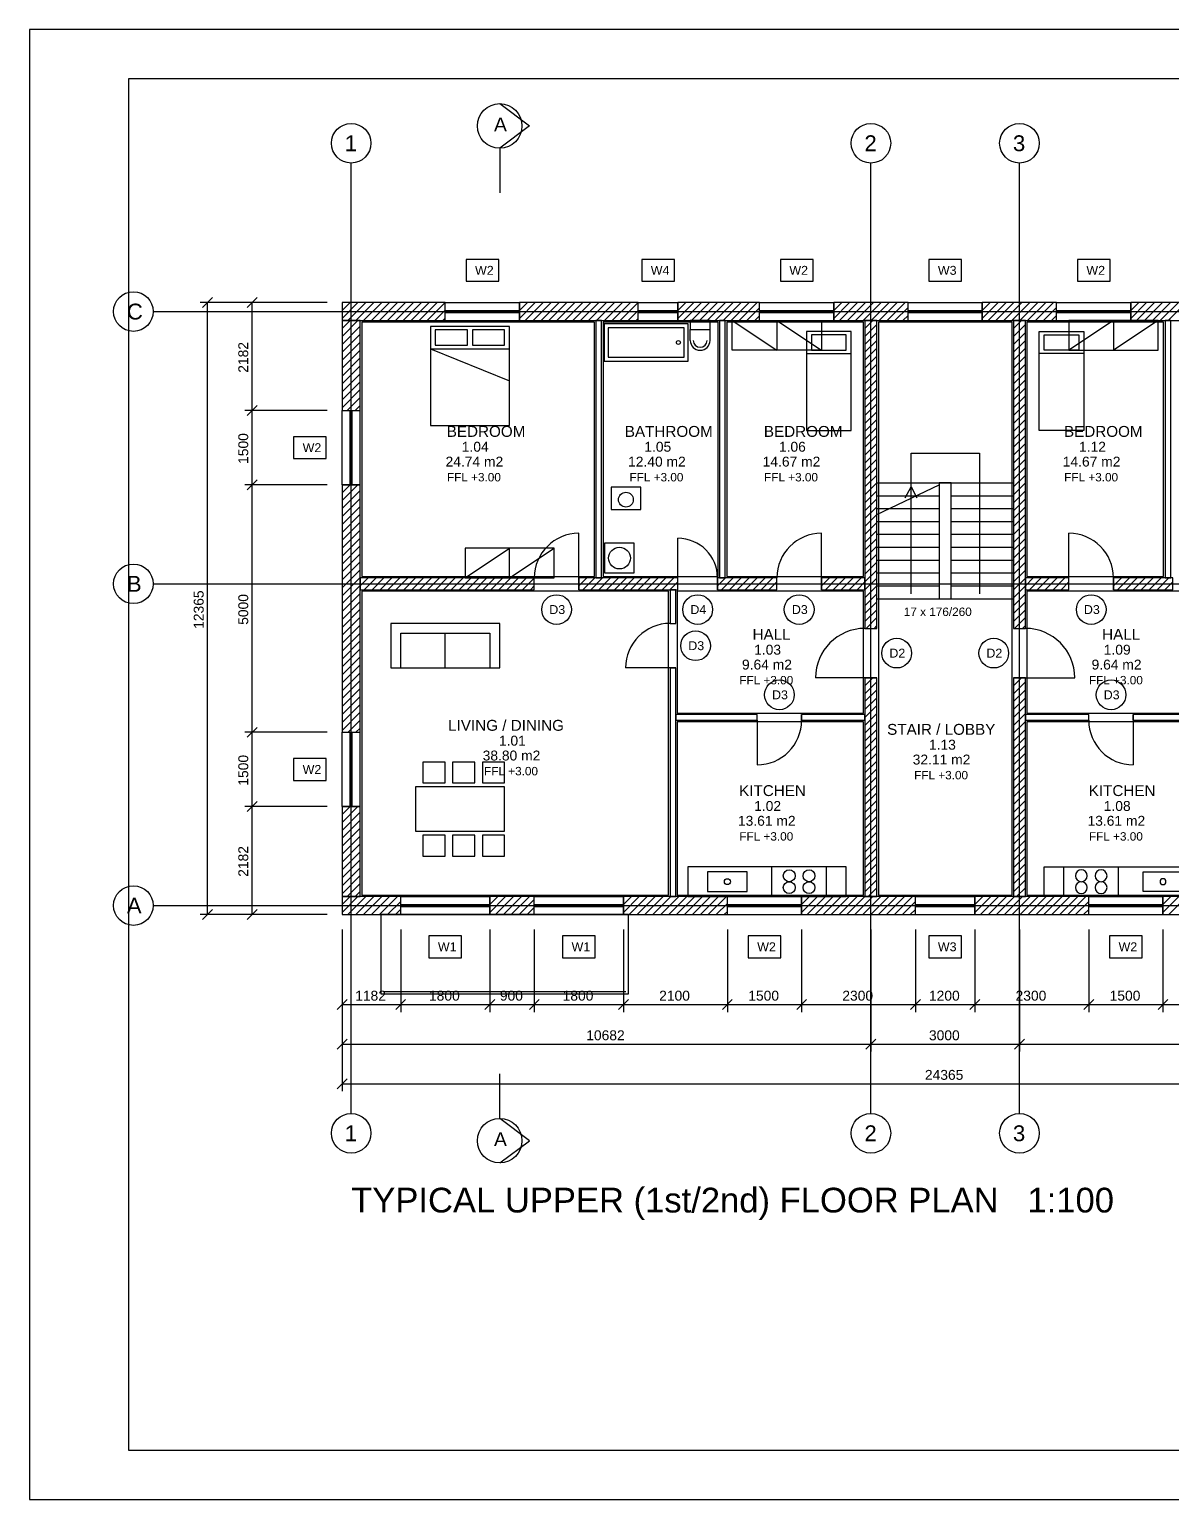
# Model space of a CAD drawing. Header units: millimetres. Extents: x -90000 to 186000, y 0 to 65400.
# Drawn here: x 96000 to 119074, y 35700 to 65400 of the extents above; entities that cross this region are included whole.
import ezdxf

# ---------------------------------------------------------------- set-up
doc = ezdxf.new("R2010")
doc.units = ezdxf.units.MM
for name, color, linetype in [('A-ANNO-SYMB', 1, 'Continuous'), ('A-ANNO-TEXT', 7, 'Continuous'), ('A-ANNO-TTLB', 7, 'Continuous'), ('A-AREA', 9, 'Continuous'), ('A-BALC', 7, 'Continuous'), ('A-DIMS', 2, 'Continuous'), ('A-DOOR', 3, 'Continuous'), ('A-FURN', 8, 'Continuous'), ('A-GLAZ', 4, 'Continuous'), ('A-GRID', 1, 'Continuous'), ('A-STRS', 2, 'Continuous'), ('A-WALL', 7, 'Continuous'), ('A-WALL-PART', 7, 'Continuous'), ('A-WALL-PATT', 8, 'Continuous')]:
    doc.layers.add(name, color=color, linetype=linetype)
doc.styles.add('OE_ARCH', font='arial.ttf')

msp = doc.modelspace()

# ---------------------------------------------------------------- linework, layer by layer
at = {"layer": 'A-ANNO-SYMB'}
for p, q in [((105500, 63000), (105500, 62100)), ((105500, 43400), (105500, 44300))]:
    msp.add_line(p, q, dxfattribs=at)
for points in [[(105500, 63900), (106100, 63450), (105500, 63000)], [(105500, 42500), (106100, 42950), (105500, 43400)]]:
    msp.add_lwpolyline(points, dxfattribs=at)
for points in [[(104820, 60312.5), (105480, 60312.5), (105480, 60752.5), (104820, 60752.5)], [(108370, 60312.5), (109030, 60312.5), (109030, 60752.5), (108370, 60752.5)], [(111170, 60312.5), (111830, 60312.5), (111830, 60752.5), (111170, 60752.5)], [(114170, 60312.5), (114830, 60312.5), (114830, 60752.5), (114170, 60752.5)], [(117170, 60312.5), (117830, 60312.5), (117830, 60752.5), (117170, 60752.5)], [(101337.5, 56730), (101997.5, 56730), (101997.5, 57170), (101337.5, 57170)], [(101337.5, 50230), (101997.5, 50230), (101997.5, 50670), (101337.5, 50670)], [(104070, 46647.5), (104730, 46647.5), (104730, 47087.5), (104070, 47087.5)], [(106770, 46647.5), (107430, 46647.5), (107430, 47087.5), (106770, 47087.5)], [(110520, 46647.5), (111180, 46647.5), (111180, 47087.5), (110520, 47087.5)], [(114170, 46647.5), (114830, 46647.5), (114830, 47087.5), (114170, 47087.5)], [(117820, 46647.5), (118480, 46647.5), (118480, 47087.5), (117820, 47087.5)]]:
    msp.add_lwpolyline(points, close=True, dxfattribs=at)
for centre, radius in [((105500, 63450), 450), ((106650, 53680), 300), ((109500, 53680), 300), ((111550, 53680), 300), ((117450, 53680), 300), ((109457.5, 52950), 300), ((113520, 52800), 300), ((115480, 52800), 300), ((111150, 51957.5), 300), ((117850, 51957.5), 300), ((105500, 42950), 450)]:
    msp.add_circle(centre, radius, dxfattribs=at)
at = {"layer": 'A-ANNO-TTLB'}
for points in [[(96000, 35700), (138000, 35700), (138000, 65400), (96000, 65400), (96000, 35700)], [(98000, 36700), (137000, 36700), (137000, 64400), (98000, 64400), (98000, 36700)]]:
    msp.add_lwpolyline(points, dxfattribs=at)
at = {"layer": 'A-AREA'}
for points in [[(102712.5, 54350), (107412.5, 54350), (107412.5, 59487.5), (102712.5, 59487.5)], [(107587.5, 54350), (109912.5, 54350), (109912.5, 59487.5), (107587.5, 59487.5)], [(110087.5, 54350), (112850, 54350), (112850, 59487.5), (110087.5, 59487.5)], [(113150, 47912.5), (115850, 47912.5), (115850, 59487.5), (113150, 59487.5)], [(116150, 54350), (118912.5, 54350), (118912.5, 59487.5), (116150, 59487.5)], [(102712.5, 47912.5), (108912.5, 47912.5), (108912.5, 54050), (102712.5, 54050)], [(109087.5, 51587.5), (112850, 51587.5), (112850, 54050), (109087.5, 54050)], [(116150, 51587.5), (119912.5, 51587.5), (119912.5, 54050), (116150, 54050)], [(109087.5, 47912.5), (112850, 47912.5), (112850, 51412.5), (109087.5, 51412.5)], [(116150, 47912.5), (119912.5, 47912.5), (119912.5, 51412.5), (116150, 51412.5)]]:
    msp.add_lwpolyline(points, close=True, dxfattribs=at)
at = {"layer": 'A-BALC'}
msp.add_line((103150, 45967.5), (108050, 45967.5), dxfattribs=at)
msp.add_lwpolyline([(103100, 45917.5), (108100, 45917.5), (108100, 47517.5), (103100, 47517.5), (103100, 45917.5)], dxfattribs=at)
at = {"layer": 'A-DIMS'}
for p, q in [((102017.5, 59882.5), (99450, 59882.5)), ((99500, 59782.5), (99700, 59982.5)), ((99600, 47517.5), (99600, 59882.5)), ((102017.5, 59882.5), (100350, 59882.5)), ((100400, 59782.5), (100600, 59982.5)), ((100500, 57700), (100500, 59882.5)), ((102017.5, 57700), (100350, 57700)), ((102017.5, 57700), (100350, 57700)), ((100400, 57600), (100600, 57800)), ((100400, 57600), (100600, 57800)), ((100500, 56200), (100500, 57700)), ((102017.5, 56200), (100350, 56200)), ((102017.5, 56200), (100350, 56200)), ((100400, 56100), (100600, 56300)), ((100400, 56100), (100600, 56300)), ((100500, 51200), (100500, 56200)), ((102017.5, 51200), (100350, 51200)), ((102017.5, 51200), (100350, 51200)), ((100400, 51100), (100600, 51300)), ((100400, 51100), (100600, 51300)), ((100500, 49700), (100500, 51200)), ((102017.5, 49700), (100350, 49700)), ((102017.5, 49700), (100350, 49700)), ((100400, 49600), (100600, 49800)), ((100400, 49600), (100600, 49800)), ((100500, 47517.5), (100500, 49700)), ((99500, 47417.5), (99700, 47617.5)), ((100400, 47417.5), (100600, 47617.5)), ((102017.5, 47517.5), (99450, 47517.5)), ((102017.5, 47517.5), (100350, 47517.5)), ((102317.5, 47217.5), (102317.5, 45550)), ((102317.5, 47217.5), (102317.5, 44750)), ((102317.5, 47217.5), (102317.5, 43950)), ((103500, 47217.5), (103500, 45550)), ((103500, 47217.5), (103500, 45550)), ((105300, 47217.5), (105300, 45550)), ((105300, 47217.5), (105300, 45550)), ((106200, 47217.5), (106200, 45550)), ((106200, 47217.5), (106200, 45550)), ((108000, 47217.5), (108000, 45550)), ((108000, 47217.5), (108000, 45550)), ((110100, 47217.5), (110100, 45550)), ((110100, 47217.5), (110100, 45550)), ((111600, 47217.5), (111600, 45550)), ((111600, 47217.5), (111600, 45550)), ((113000, 47217.5), (113000, 44750)), ((113000, 47217.5), (113000, 44750)), ((113900, 47217.5), (113900, 45550)), ((113900, 47217.5), (113900, 45550)), ((115100, 47217.5), (115100, 45550)), ((115100, 47217.5), (115100, 45550)), ((116000, 47217.5), (116000, 44750)), ((116000, 47217.5), (116000, 44750)), ((117400, 47217.5), (117400, 45550)), ((117400, 47217.5), (117400, 45550)), ((118900, 47217.5), (118900, 45550)), ((118900, 47217.5), (118900, 45550)), ((102217.5, 45600), (102417.5, 45800)), ((103400, 45600), (103600, 45800)), ((103400, 45600), (103600, 45800)), ((105200, 45600), (105400, 45800)), ((105200, 45600), (105400, 45800)), ((106100, 45600), (106300, 45800)), ((106100, 45600), (106300, 45800)), ((107900, 45600), (108100, 45800)), ((107900, 45600), (108100, 45800)), ((110000, 45600), (110200, 45800)), ((110000, 45600), (110200, 45800)), ((111500, 45600), (111700, 45800)), ((111500, 45600), (111700, 45800)), ((113800, 45600), (114000, 45800)), ((113800, 45600), (114000, 45800)), ((115000, 45600), (115200, 45800)), ((115000, 45600), (115200, 45800)), ((117300, 45600), (117500, 45800)), ((117300, 45600), (117500, 45800)), ((118800, 45600), (119000, 45800)), ((118800, 45600), (119000, 45800)), ((102317.5, 45700), (103500, 45700)), ((103500, 45700), (105300, 45700)), ((105300, 45700), (106200, 45700)), ((106200, 45700), (108000, 45700)), ((108000, 45700), (110100, 45700)), ((110100, 45700), (111600, 45700)), ((111600, 45700), (113900, 45700)), ((113900, 45700), (115100, 45700)), ((115100, 45700), (117400, 45700)), ((117400, 45700), (118900, 45700)), ((118900, 45700), (121000, 45700)), ((102217.5, 44800), (102417.5, 45000)), ((102317.5, 44900), (113000, 44900)), ((112900, 44800), (113100, 45000)), ((112900, 44800), (113100, 45000)), ((113000, 44900), (116000, 44900)), ((115900, 44800), (116100, 45000)), ((115900, 44800), (116100, 45000)), ((116000, 44900), (126682.5, 44900)), ((102217.5, 44000), (102417.5, 44200)), ((102317.5, 44100), (126682.5, 44100))]:
    msp.add_line(p, q, dxfattribs=at)
at = {"layer": 'A-DOOR'}
for p, q in [((107100, 54320), (107100, 55220)), ((109100, 54320), (109100, 55120)), ((112000, 54320), (112000, 55220)), ((117000, 54320), (117000, 55220)), ((106200, 54080), (106200, 54320)), ((107100, 54080), (107100, 54320)), ((109100, 54080), (109100, 54320)), ((109900, 54080), (109900, 54320)), ((111100, 54080), (111100, 54320)), ((112000, 54080), (112000, 54320)), ((117000, 54080), (117000, 54320)), ((117900, 54080), (117900, 54320)), ((108942.5, 53400), (109057.5, 53400)), ((112880, 53300), (113120, 53300)), ((115880, 53300), (116120, 53300)), ((108942.5, 52500), (108042.5, 52500)), ((108942.5, 52500), (109057.5, 52500)), ((112880, 52300), (111880, 52300)), ((112880, 52300), (113120, 52300)), ((115880, 52300), (116120, 52300)), ((116120, 52300), (117120, 52300)), ((110700, 51442.5), (110700, 51557.5)), ((110700, 51442.5), (110700, 50542.5)), ((111600, 51442.5), (111600, 51557.5)), ((117400, 51442.5), (117400, 51557.5)), ((118300, 51442.5), (118300, 51557.5)), ((118300, 51442.5), (118300, 50542.5))]:
    msp.add_line(p, q, dxfattribs=at)
for centre, radius, start, end in [((107100, 54320), 900, 90, 180), ((109100, 54320), 800, 0, 90), ((112000, 54320), 900, 90, 180), ((117000, 54320), 900, 0, 90), ((108942.5, 52500), 900, 90, 180), ((112880, 52300), 1000, 90, 180), ((116120, 52300), 1000, 0, 90), ((110700, 51442.5), 900, 270, 0), ((118300, 51442.5), 900, 180, 270)]:
    msp.add_arc(centre, radius, start, end, dxfattribs=at)
at = {"layer": 'A-FURN'}
for p, q in [((110200, 59517.5), (111100, 58917.5)), ((111100, 59517.5), (111100, 58917.5)), ((111100, 59517.5), (112000, 58917.5)), ((117900, 59517.5), (117000, 58917.5)), ((117900, 59517.5), (117900, 58917.5)), ((118800, 59517.5), (117900, 58917.5)), ((109350, 59117.5), (109350, 59337.5)), ((109750, 59117.5), (109750, 59337.5)), ((104100, 58950), (105700, 58300)), ((111700, 58850), (112600, 58850)), ((117300, 58850), (116400, 58850)), ((104800, 54320), (105700, 54920)), ((105700, 54320), (105700, 54920)), ((105700, 54320), (106600, 54920)), ((104400, 52500), (104400, 53200))]:
    msp.add_line(p, q, dxfattribs=at)
for points in [[(104100, 57400), (105700, 57400), (105700, 59400), (104100, 59400)], [(107610, 58700), (109310, 58700), (109310, 59450), (107610, 59450)], [(109350, 59337.5), (109750, 59337.5), (109750, 59517.5), (109350, 59517.5)], [(118800, 59517.5), (117000, 59517.5), (117000, 58917.5), (118800, 58917.5)], [(104200, 59020), (104850, 59020), (104850, 59330), (104200, 59330)], [(104950, 59020), (105600, 59020), (105600, 59330), (104950, 59330)], [(107690, 58780), (109230, 58780), (109230, 59370), (107690, 59370)], [(111700, 57300), (112600, 57300), (112600, 59300), (111700, 59300)], [(111800, 58920), (112500, 58920), (112500, 59230), (111800, 59230)], [(107750, 55700), (108350, 55700), (108350, 56150), (107750, 56150)], [(107620, 54420), (108220, 54420), (108220, 55020), (107620, 55020)], [(104800, 54320), (106600, 54320), (106600, 54920), (104800, 54920)], [(103300, 52500), (105500, 52500), (105500, 53400), (103300, 53400)], [(103950, 50180), (104400, 50180), (104400, 50600), (103950, 50600)], [(104550, 50180), (105000, 50180), (105000, 50600), (104550, 50600)], [(105150, 50180), (105600, 50180), (105600, 50600), (105150, 50600)], [(103800, 49200), (105600, 49200), (105600, 50100), (103800, 50100)], [(103950, 48700), (104400, 48700), (104400, 49120), (103950, 49120)], [(104550, 48700), (105000, 48700), (105000, 49120), (104550, 49120)], [(105150, 48700), (105600, 48700), (105600, 49120), (105150, 49120)], [(109300, 47882.5), (112500, 47882.5), (112500, 48482.5), (109300, 48482.5)], [(109700, 47982.5), (110500, 47982.5), (110500, 48382.5), (109700, 48382.5)]]:
    msp.add_lwpolyline(points, close=True, dxfattribs=at)
at = {"layer": 'A-FURN', "extrusion": (0, 0, -1)}
for points in [[(-110200, 59517.5), (-112000, 59517.5), (-112000, 58917.5), (-110200, 58917.5)], [(-117300, 57300), (-116400, 57300), (-116400, 59300), (-117300, 59300)], [(-117200, 58920), (-116500, 58920), (-116500, 59230), (-117200, 59230)], [(-119700, 47882.5), (-116500, 47882.5), (-116500, 48482.5), (-119700, 48482.5)], [(-119300, 47982.5), (-118500, 47982.5), (-118500, 48382.5), (-119300, 48382.5)]]:
    msp.add_lwpolyline(points, close=True, dxfattribs=at)
at = {"layer": 'A-FURN'}
for points in [[(104100, 58950), (105700, 58950)], [(103500, 52500), (103500, 53200), (105300, 53200), (105300, 52500)], [(111000, 47882.5), (111000, 48482.5)], [(112100, 47882.5), (112100, 48482.5)]]:
    msp.add_lwpolyline(points, dxfattribs=at)
at = {"layer": 'A-FURN', "extrusion": (0, 0, -1)}
for points in [[(-116900, 47882.5), (-116900, 48482.5)], [(-118000, 47882.5), (-118000, 48482.5)]]:
    msp.add_lwpolyline(points, dxfattribs=at)
at = {"layer": 'A-FURN'}
for centre, radius in [((109110, 59075), 40), ((108050, 55900), 150), ((107920, 54720), 220), ((111350, 48302.5), 120), ((111750, 48302.5), 120), ((110100, 48182.5), 60), ((111350, 48062.5), 120), ((111750, 48062.5), 120)]:
    msp.add_circle(centre, radius, dxfattribs=at)
at = {"layer": 'A-FURN', "extrusion": (0, 0, -1)}
for centre, radius in [((-117250, 48302.5), 120), ((-117650, 48302.5), 120), ((-117250, 48062.5), 120), ((-117650, 48062.5), 120), ((-118900, 48182.5), 60)]:
    msp.add_circle(centre, radius, dxfattribs=at)
at = {"layer": 'A-FURN'}
for radius in [200, 140]:
    msp.add_arc((109550, 59117.5), radius, 180, 0, dxfattribs=at)
at = {"layer": 'A-GLAZ'}
for p, q in [((104400, 59882.5), (105900, 59882.5)), ((104400, 59517.5), (104400, 59882.5)), ((104400, 59720), (105900, 59720)), ((105900, 59517.5), (105900, 59882.5)), ((108300, 59882.5), (109100, 59882.5)), ((108300, 59517.5), (108300, 59882.5)), ((108300, 59720), (109100, 59720)), ((109100, 59517.5), (109100, 59882.5)), ((110750, 59882.5), (112250, 59882.5)), ((110750, 59517.5), (110750, 59882.5)), ((110750, 59720), (112250, 59720)), ((112250, 59517.5), (112250, 59882.5)), ((113750, 59882.5), (115250, 59882.5)), ((113750, 59517.5), (113750, 59882.5)), ((113750, 59720), (115250, 59720)), ((115250, 59517.5), (115250, 59882.5)), ((116750, 59882.5), (118250, 59882.5)), ((116750, 59517.5), (116750, 59882.5)), ((116750, 59720), (118250, 59720)), ((118250, 59517.5), (118250, 59882.5)), ((104400, 59680), (105900, 59680)), ((104400, 59517.5), (105900, 59517.5)), ((108300, 59680), (109100, 59680)), ((108300, 59517.5), (109100, 59517.5)), ((110750, 59680), (112250, 59680)), ((110750, 59517.5), (112250, 59517.5)), ((113750, 59680), (115250, 59680)), ((113750, 59517.5), (115250, 59517.5)), ((116750, 59680), (118250, 59680)), ((116750, 59517.5), (118250, 59517.5)), ((102317.5, 56200), (102317.5, 57700)), ((102317.5, 57700), (102682.5, 57700)), ((102480, 56200), (102480, 57700)), ((102520, 56200), (102520, 57700)), ((102682.5, 56200), (102682.5, 57700)), ((102317.5, 56200), (102682.5, 56200)), ((102317.5, 49700), (102317.5, 51200)), ((102317.5, 51200), (102682.5, 51200)), ((102480, 49700), (102480, 51200)), ((102520, 49700), (102520, 51200)), ((102682.5, 49700), (102682.5, 51200)), ((102317.5, 49700), (102682.5, 49700)), ((103500, 47882.5), (105300, 47882.5)), ((103500, 47517.5), (103500, 47882.5)), ((105300, 47517.5), (105300, 47882.5)), ((106200, 47882.5), (108000, 47882.5)), ((106200, 47517.5), (106200, 47882.5)), ((108000, 47517.5), (108000, 47882.5)), ((110100, 47882.5), (111600, 47882.5)), ((110100, 47517.5), (110100, 47882.5)), ((111600, 47517.5), (111600, 47882.5)), ((113900, 47882.5), (115100, 47882.5)), ((113900, 47517.5), (113900, 47882.5)), ((115100, 47517.5), (115100, 47882.5)), ((117400, 47882.5), (118900, 47882.5)), ((117400, 47517.5), (117400, 47882.5)), ((118900, 47517.5), (118900, 47882.5)), ((103500, 47720), (105300, 47720)), ((103500, 47680), (105300, 47680)), ((106200, 47720), (108000, 47720)), ((106200, 47680), (108000, 47680)), ((110100, 47720), (111600, 47720)), ((110100, 47680), (111600, 47680)), ((113900, 47720), (115100, 47720)), ((113900, 47680), (115100, 47680)), ((117400, 47720), (118900, 47720)), ((117400, 47680), (118900, 47680)), ((103500, 47517.5), (105300, 47517.5)), ((106200, 47517.5), (108000, 47517.5)), ((110100, 47517.5), (111600, 47517.5)), ((113900, 47517.5), (115100, 47517.5)), ((117400, 47517.5), (118900, 47517.5))]:
    msp.add_line(p, q, dxfattribs=at)
at = {"layer": 'A-GRID'}
for p, q in [((102500, 43500), (102500, 62700)), ((113000, 43500), (113000, 62700)), ((116000, 43500), (116000, 62700)), ((98500, 59700), (129500, 59700)), ((98500, 54200), (129500, 54200)), ((98500, 47700), (129500, 47700))]:
    msp.add_line(p, q, dxfattribs=at)
for centre in [(102500, 63100), (113000, 63100), (116000, 63100), (98100, 59700), (98100, 54200), (98100, 47700), (102500, 43100), (113000, 43100), (116000, 43100)]:
    msp.add_circle(centre, 400, dxfattribs=at)
at = {"layer": 'A-STRS'}
for p, q in [((113120, 56240), (114380, 56240)), ((113120, 56240), (115880, 56240)), ((113120, 55600), (114380, 56200)), ((114620, 56240), (115880, 56240)), ((113120, 55980), (114380, 55980)), ((114620, 55980), (115880, 55980)), ((113120, 55720), (114380, 55720)), ((114620, 55720), (115880, 55720)), ((113120, 55460), (114380, 55460)), ((114620, 55460), (115880, 55460)), ((113120, 55200), (114380, 55200)), ((114620, 55200), (115880, 55200)), ((113120, 54940), (114380, 54940)), ((113120, 54680), (114380, 54680)), ((114620, 54940), (115880, 54940)), ((114620, 54680), (115880, 54680)), ((113120, 54420), (114380, 54420)), ((114620, 54420), (115880, 54420)), ((113120, 54160), (114380, 54160)), ((114620, 54160), (115880, 54160)), ((113120, 53900), (114380, 53900)), ((114620, 53900), (115880, 53900))]:
    msp.add_line(p, q, dxfattribs=at)
for points in [[(113810, 54000), (113810, 56840), (115190, 56840), (115190, 54000)], [(113690, 55940), (113810, 56160), (113930, 55940)], [(114380, 53900), (114620, 53900), (114620, 56240), (114380, 56240), (114380, 53900)]]:
    msp.add_lwpolyline(points, dxfattribs=at)
at = {"layer": 'A-WALL'}
for points in [[(102317.5, 59517.5), (104400, 59517.5), (104400, 59882.5), (102317.5, 59882.5)], [(105900, 59517.5), (108300, 59517.5), (108300, 59882.5), (105900, 59882.5)], [(109100, 59517.5), (110750, 59517.5), (110750, 59882.5), (109100, 59882.5)], [(112250, 59517.5), (113750, 59517.5), (113750, 59882.5), (112250, 59882.5)], [(115250, 59517.5), (116750, 59517.5), (116750, 59882.5), (115250, 59882.5)], [(118250, 59517.5), (119900, 59517.5), (119900, 59882.5), (118250, 59882.5)], [(102317.5, 57700), (102682.5, 57700), (102682.5, 59517.5), (102317.5, 59517.5)], [(112880, 53300), (113120, 53300), (113120, 59517.5), (112880, 59517.5)], [(115880, 53300), (116120, 53300), (116120, 59517.5), (115880, 59517.5)], [(102317.5, 51200), (102682.5, 51200), (102682.5, 56200), (102317.5, 56200)], [(102682.5, 54080), (106200, 54080), (106200, 54320), (102682.5, 54320)], [(107100, 54080), (109100, 54080), (109100, 54320), (107100, 54320)], [(109900, 54080), (111100, 54080), (111100, 54320), (109900, 54320)], [(112000, 54080), (112880, 54080), (112880, 54320), (112000, 54320)], [(116120, 54080), (117000, 54080), (117000, 54320), (116120, 54320)], [(117900, 54080), (119100, 54080), (119100, 54320), (117900, 54320)], [(112880, 47882.5), (113120, 47882.5), (113120, 52300), (112880, 52300)], [(115880, 47882.5), (116120, 47882.5), (116120, 52300), (115880, 52300)], [(102317.5, 47882.5), (102682.5, 47882.5), (102682.5, 49700), (102317.5, 49700)], [(102317.5, 47517.5), (103500, 47517.5), (103500, 47882.5), (102317.5, 47882.5)], [(105300, 47517.5), (106200, 47517.5), (106200, 47882.5), (105300, 47882.5)], [(108000, 47517.5), (110100, 47517.5), (110100, 47882.5), (108000, 47882.5)], [(111600, 47517.5), (113900, 47517.5), (113900, 47882.5), (111600, 47882.5)], [(115100, 47517.5), (117400, 47517.5), (117400, 47882.5), (115100, 47882.5)], [(118900, 47517.5), (121000, 47517.5), (121000, 47882.5), (118900, 47882.5)]]:
    msp.add_lwpolyline(points, close=True, dxfattribs=at)
at = {"layer": 'A-WALL-PART'}
for points in [[(107442.5, 54320), (107557.5, 54320), (107557.5, 59517.5), (107442.5, 59517.5)], [(109942.5, 54320), (110057.5, 54320), (110057.5, 59517.5), (109942.5, 59517.5)], [(118942.5, 54320), (119057.5, 54320), (119057.5, 59517.5), (118942.5, 59517.5)], [(108942.5, 53400), (109057.5, 53400), (109057.5, 54080), (108942.5, 54080)], [(108942.5, 47882.5), (109057.5, 47882.5), (109057.5, 52500), (108942.5, 52500)], [(109057.5, 51442.5), (110700, 51442.5), (110700, 51557.5), (109057.5, 51557.5)], [(111600, 51442.5), (112880, 51442.5), (112880, 51557.5), (111600, 51557.5)], [(116120, 51442.5), (117400, 51442.5), (117400, 51557.5), (116120, 51557.5)], [(118300, 51442.5), (119942.5, 51442.5), (119942.5, 51557.5), (118300, 51557.5)]]:
    msp.add_lwpolyline(points, close=True, dxfattribs=at)
at = {"layer": 'A-WALL-PATT'}
for p, q in [((102317.5, 59722.5), (102477.5, 59882.5)), ((102317.5, 59562.5), (102637.5, 59882.5)), ((102432.5, 59517.5), (102797.5, 59882.5)), ((102592.5, 59517.5), (102957.5, 59882.5)), ((102752.5, 59517.5), (103117.5, 59882.5)), ((102912.5, 59517.5), (103277.5, 59882.5)), ((103072.5, 59517.5), (103437.5, 59882.5)), ((103232.5, 59517.5), (103597.5, 59882.5)), ((103392.5, 59517.5), (103757.5, 59882.5)), ((103552.5, 59517.5), (103917.5, 59882.5)), ((103712.5, 59517.5), (104077.5, 59882.5)), ((103872.5, 59517.5), (104237.5, 59882.5)), ((104032.5, 59517.5), (104397.5, 59882.5)), ((104192.5, 59517.5), (104400, 59725)), ((105900, 59722.5), (106060, 59882.5)), ((105900, 59562.5), (106220, 59882.5)), ((106015, 59517.5), (106380, 59882.5)), ((106175, 59517.5), (106540, 59882.5)), ((106335, 59517.5), (106700, 59882.5)), ((106495, 59517.5), (106860, 59882.5)), ((106655, 59517.5), (107020, 59882.5)), ((106815, 59517.5), (107180, 59882.5)), ((106975, 59517.5), (107340, 59882.5)), ((107135, 59517.5), (107500, 59882.5)), ((107295, 59517.5), (107660, 59882.5)), ((107455, 59517.5), (107820, 59882.5)), ((107615, 59517.5), (107980, 59882.5)), ((107775, 59517.5), (108140, 59882.5)), ((107935, 59517.5), (108300, 59882.5)), ((108095, 59517.5), (108300, 59722.5)), ((109100, 59722.5), (109260, 59882.5)), ((109100, 59562.5), (109420, 59882.5)), ((109215, 59517.5), (109580, 59882.5)), ((109375, 59517.5), (109740, 59882.5)), ((109535, 59517.5), (109900, 59882.5)), ((109695, 59517.5), (110060, 59882.5)), ((109855, 59517.5), (110220, 59882.5)), ((110015, 59517.5), (110380, 59882.5)), ((110175, 59517.5), (110540, 59882.5)), ((110335, 59517.5), (110700, 59882.5)), ((110495, 59517.5), (110750, 59772.5)), ((112250, 59722.5), (112410, 59882.5)), ((112250, 59562.5), (112570, 59882.5)), ((112365, 59517.5), (112730, 59882.5)), ((112525, 59517.5), (112890, 59882.5)), ((112685, 59517.5), (113050, 59882.5)), ((112845, 59517.5), (113210, 59882.5)), ((113005, 59517.5), (113370, 59882.5)), ((113165, 59517.5), (113530, 59882.5)), ((113325, 59517.5), (113690, 59882.5)), ((113485, 59517.5), (113750, 59782.5)), ((115250, 59722.5), (115410, 59882.5)), ((115250, 59562.5), (115570, 59882.5)), ((115365, 59517.5), (115730, 59882.5)), ((115525, 59517.5), (115890, 59882.5)), ((115685, 59517.5), (116050, 59882.5)), ((115845, 59517.5), (116210, 59882.5)), ((116005, 59517.5), (116370, 59882.5)), ((116165, 59517.5), (116530, 59882.5)), ((116325, 59517.5), (116690, 59882.5)), ((116485, 59517.5), (116750, 59782.5)), ((118250, 59722.5), (118410, 59882.5)), ((118250, 59562.5), (118570, 59882.5)), ((118365, 59517.5), (118730, 59882.5)), ((118525, 59517.5), (118890, 59882.5)), ((118685, 59517.5), (119050, 59882.5)), ((118845, 59517.5), (119210, 59882.5)), ((119005, 59517.5), (119370, 59882.5)), ((102317.5, 59357.5), (102477.5, 59517.5)), ((102317.5, 59197.5), (102637.5, 59517.5)), ((102317.5, 59037.5), (102682.5, 59402.5)), ((104352.5, 59517.5), (104400, 59565)), ((108255, 59517.5), (108300, 59562.5)), ((110655, 59517.5), (110750, 59612.5)), ((112880, 59357.5), (113040, 59517.5)), ((112880, 59197.5), (113120, 59437.5)), ((113645, 59517.5), (113750, 59622.5)), ((115880, 59357.5), (116040, 59517.5)), ((115880, 59197.5), (116120, 59437.5)), ((116645, 59517.5), (116750, 59622.5)), ((102317.5, 58877.5), (102682.5, 59242.5)), ((112880, 59037.5), (113120, 59277.5)), ((112880, 58877.5), (113120, 59117.5)), ((115880, 59037.5), (116120, 59277.5)), ((115880, 58877.5), (116120, 59117.5)), ((102317.5, 58717.5), (102682.5, 59082.5)), ((102317.5, 58557.5), (102682.5, 58922.5)), ((112880, 58717.5), (113120, 58957.5)), ((115880, 58717.5), (116120, 58957.5)), ((102317.5, 58397.5), (102682.5, 58762.5)), ((102317.5, 58237.5), (102682.5, 58602.5)), ((112880, 58557.5), (113120, 58797.5)), ((112880, 58397.5), (113120, 58637.5)), ((115880, 58557.5), (116120, 58797.5)), ((115880, 58397.5), (116120, 58637.5)), ((102317.5, 58077.5), (102682.5, 58442.5)), ((102317.5, 57917.5), (102682.5, 58282.5)), ((112880, 58237.5), (113120, 58477.5)), ((112880, 58077.5), (113120, 58317.5)), ((115880, 58237.5), (116120, 58477.5)), ((115880, 58077.5), (116120, 58317.5)), ((102317.5, 57757.5), (102682.5, 58122.5)), ((102420, 57700), (102682.5, 57962.5)), ((112880, 57917.5), (113120, 58157.5)), ((112880, 57757.5), (113120, 57997.5)), ((115880, 57917.5), (116120, 58157.5)), ((115880, 57757.5), (116120, 57997.5)), ((102580, 57700), (102682.5, 57802.5)), ((112880, 57597.5), (113120, 57837.5)), ((112880, 57437.5), (113120, 57677.5)), ((115880, 57597.5), (116120, 57837.5)), ((115880, 57437.5), (116120, 57677.5)), ((112880, 57277.5), (113120, 57517.5)), ((112880, 57117.5), (113120, 57357.5)), ((115880, 57277.5), (116120, 57517.5)), ((115880, 57117.5), (116120, 57357.5)), ((112880, 56957.5), (113120, 57197.5)), ((112880, 56797.5), (113120, 57037.5)), ((115880, 56957.5), (116120, 57197.5)), ((115880, 56797.5), (116120, 57037.5)), ((112880, 56637.5), (113120, 56877.5)), ((115880, 56637.5), (116120, 56877.5)), ((112880, 56477.5), (113120, 56717.5)), ((112880, 56317.5), (113120, 56557.5)), ((115880, 56477.5), (116120, 56717.5)), ((115880, 56317.5), (116120, 56557.5)), ((102317.5, 56040), (102477.5, 56200)), ((102317.5, 55880), (102637.5, 56200)), ((112880, 56157.5), (113120, 56397.5)), ((112880, 55997.5), (113120, 56237.5)), ((115880, 56157.5), (116120, 56397.5)), ((115880, 55997.5), (116120, 56237.5)), ((102317.5, 55720), (102682.5, 56085)), ((102317.5, 55560), (102682.5, 55925)), ((112880, 55837.5), (113120, 56077.5)), ((112880, 55677.5), (113120, 55917.5)), ((115880, 55837.5), (116120, 56077.5)), ((115880, 55677.5), (116120, 55917.5)), ((102317.5, 55400), (102682.5, 55765)), ((102317.5, 55240), (102682.5, 55605)), ((112880, 55517.5), (113120, 55757.5)), ((112880, 55357.5), (113120, 55597.5)), ((115880, 55517.5), (116120, 55757.5)), ((115880, 55357.5), (116120, 55597.5)), ((102317.5, 55080), (102682.5, 55445)), ((102317.5, 54920), (102682.5, 55285)), ((112880, 55197.5), (113120, 55437.5)), ((112880, 55037.5), (113120, 55277.5)), ((115880, 55197.5), (116120, 55437.5)), ((115880, 55037.5), (116120, 55277.5)), ((102317.5, 54760), (102682.5, 55125)), ((102317.5, 54600), (102682.5, 54965)), ((112880, 54877.5), (113120, 55117.5)), ((112880, 54717.5), (113120, 54957.5)), ((115880, 54877.5), (116120, 55117.5)), ((115880, 54717.5), (116120, 54957.5)), ((102317.5, 54440), (102682.5, 54805)), ((112880, 54557.5), (113120, 54797.5)), ((115880, 54557.5), (116120, 54797.5)), ((102317.5, 54280), (102682.5, 54645)), ((102317.5, 54120), (102682.5, 54485)), ((112880, 54397.5), (113120, 54637.5)), ((112880, 54237.5), (113120, 54477.5)), ((115880, 54397.5), (116120, 54637.5)), ((115880, 54237.5), (116120, 54477.5)), ((102317.5, 53960), (102682.5, 54325)), ((102317.5, 53800), (102682.5, 54165)), ((102682.5, 54160), (102842.5, 54320)), ((102762.5, 54080), (103002.5, 54320)), ((102922.5, 54080), (103162.5, 54320)), ((103082.5, 54080), (103322.5, 54320)), ((103242.5, 54080), (103482.5, 54320)), ((103402.5, 54080), (103642.5, 54320)), ((103562.5, 54080), (103802.5, 54320)), ((103722.5, 54080), (103962.5, 54320)), ((103882.5, 54080), (104122.5, 54320)), ((104042.5, 54080), (104282.5, 54320)), ((104202.5, 54080), (104442.5, 54320)), ((104362.5, 54080), (104602.5, 54320)), ((104522.5, 54080), (104762.5, 54320)), ((104682.5, 54080), (104922.5, 54320)), ((104842.5, 54080), (105082.5, 54320)), ((105002.5, 54080), (105242.5, 54320)), ((105162.5, 54080), (105402.5, 54320)), ((105322.5, 54080), (105562.5, 54320)), ((105482.5, 54080), (105722.5, 54320)), ((105642.5, 54080), (105882.5, 54320)), ((105802.5, 54080), (106042.5, 54320)), ((105962.5, 54080), (106200, 54317.5)), ((106122.5, 54080), (106200, 54157.5)), ((107100, 54160), (107260, 54320)), ((107180, 54080), (107420, 54320)), ((107340, 54080), (107580, 54320)), ((107500, 54080), (107740, 54320)), ((107660, 54080), (107900, 54320)), ((107820, 54080), (108060, 54320)), ((107980, 54080), (108220, 54320)), ((108140, 54080), (108380, 54320)), ((108300, 54080), (108540, 54320)), ((108460, 54080), (108700, 54320)), ((108620, 54080), (108860, 54320)), ((108780, 54080), (109020, 54320)), ((108940, 54080), (109100, 54240)), ((109900, 54160), (110060, 54320)), ((109980, 54080), (110220, 54320)), ((110140, 54080), (110380, 54320)), ((110300, 54080), (110540, 54320)), ((110460, 54080), (110700, 54320)), ((110620, 54080), (110860, 54320)), ((110780, 54080), (111020, 54320)), ((110940, 54080), (111100, 54240)), ((112000, 54160), (112160, 54320)), ((112080, 54080), (112320, 54320)), ((112240, 54080), (112480, 54320)), ((112400, 54080), (112640, 54320)), ((112560, 54080), (112800, 54320)), ((112720, 54080), (112880, 54240)), ((112880, 54077.5), (113120, 54317.5)), ((112880, 53917.5), (113120, 54157.5)), ((115880, 54077.5), (116120, 54317.5)), ((115880, 53917.5), (116120, 54157.5)), ((116120, 54160), (116280, 54320)), ((116200, 54080), (116440, 54320)), ((116360, 54080), (116600, 54320)), ((116520, 54080), (116760, 54320)), ((116680, 54080), (116920, 54320)), ((116840, 54080), (117000, 54240)), ((117900, 54160), (118060, 54320)), ((117980, 54080), (118220, 54320)), ((118140, 54080), (118380, 54320)), ((118300, 54080), (118540, 54320)), ((118460, 54080), (118700, 54320)), ((118620, 54080), (118860, 54320)), ((118780, 54080), (119020, 54320)), ((118940, 54080), (119100, 54240)), ((102317.5, 53640), (102682.5, 54005)), ((102317.5, 53480), (102682.5, 53845)), ((112880, 53757.5), (113120, 53997.5)), ((112880, 53597.5), (113120, 53837.5)), ((115880, 53757.5), (116120, 53997.5)), ((115880, 53597.5), (116120, 53837.5)), ((102317.5, 53320), (102682.5, 53685)), ((102317.5, 53160), (102682.5, 53525)), ((112880, 53437.5), (113120, 53677.5)), ((112902.5, 53300), (113120, 53517.5)), ((115880, 53437.5), (116120, 53677.5)), ((115902.5, 53300), (116120, 53517.5)), ((102317.5, 53000), (102682.5, 53365)), ((102317.5, 52840), (102682.5, 53205)), ((113062.5, 53300), (113120, 53357.5)), ((116062.5, 53300), (116120, 53357.5)), ((102317.5, 52680), (102682.5, 53045)), ((102317.5, 52520), (102682.5, 52885)), ((102317.5, 52360), (102682.5, 52725)), ((102317.5, 52200), (102682.5, 52565)), ((102317.5, 52040), (102682.5, 52405)), ((112880, 52140), (113040, 52300)), ((115880, 52140), (116040, 52300)), ((102317.5, 51880), (102682.5, 52245)), ((102317.5, 51720), (102682.5, 52085)), ((112880, 51980), (113120, 52220)), ((112880, 51820), (113120, 52060)), ((115880, 51980), (116120, 52220)), ((115880, 51820), (116120, 52060)), ((102317.5, 51560), (102682.5, 51925)), ((102317.5, 51400), (102682.5, 51765)), ((112880, 51660), (113120, 51900)), ((112880, 51500), (113120, 51740)), ((115880, 51660), (116120, 51900)), ((115880, 51500), (116120, 51740)), ((102317.5, 51240), (102682.5, 51605)), ((102437.5, 51200), (102682.5, 51445)), ((112880, 51340), (113120, 51580)), ((112880, 51180), (113120, 51420)), ((115880, 51340), (116120, 51580)), ((115880, 51180), (116120, 51420)), ((102597.5, 51200), (102682.5, 51285)), ((112880, 51020), (113120, 51260)), ((112880, 50860), (113120, 51100)), ((115880, 51020), (116120, 51260)), ((115880, 50860), (116120, 51100)), ((112880, 50700), (113120, 50940)), ((115880, 50700), (116120, 50940)), ((112880, 50540), (113120, 50780)), ((112880, 50380), (113120, 50620)), ((115880, 50540), (116120, 50780)), ((115880, 50380), (116120, 50620)), ((112880, 50220), (113120, 50460)), ((112880, 50060), (113120, 50300)), ((115880, 50220), (116120, 50460)), ((115880, 50060), (116120, 50300)), ((112880, 49900), (113120, 50140)), ((112880, 49740), (113120, 49980)), ((115880, 49900), (116120, 50140)), ((115880, 49740), (116120, 49980)), ((102317.5, 49540), (102477.5, 49700)), ((102317.5, 49380), (102637.5, 49700)), ((112880, 49580), (113120, 49820)), ((112880, 49420), (113120, 49660)), ((115880, 49580), (116120, 49820)), ((115880, 49420), (116120, 49660)), ((102317.5, 49220), (102682.5, 49585)), ((102317.5, 49060), (102682.5, 49425)), ((112880, 49260), (113120, 49500)), ((112880, 49100), (113120, 49340)), ((115880, 49260), (116120, 49500)), ((115880, 49100), (116120, 49340)), ((102317.5, 48900), (102682.5, 49265)), ((102317.5, 48740), (102682.5, 49105)), ((112880, 48940), (113120, 49180)), ((112880, 48780), (113120, 49020)), ((115880, 48940), (116120, 49180)), ((115880, 48780), (116120, 49020)), ((102317.5, 48580), (102682.5, 48945)), ((102317.5, 48420), (102682.5, 48785)), ((112880, 48620), (113120, 48860)), ((115880, 48620), (116120, 48860)), ((102317.5, 48260), (102682.5, 48625)), ((102317.5, 48100), (102682.5, 48465)), ((112880, 48460), (113120, 48700)), ((112880, 48300), (113120, 48540)), ((115880, 48460), (116120, 48700)), ((115880, 48300), (116120, 48540)), ((102317.5, 47940), (102682.5, 48305)), ((102420, 47882.5), (102682.5, 48145)), ((112880, 48140), (113120, 48380)), ((112880, 47980), (113120, 48220)), ((115880, 48140), (116120, 48380)), ((115880, 47980), (116120, 48220)), ((102317.5, 47722.5), (102477.5, 47882.5)), ((102317.5, 47562.5), (102637.5, 47882.5)), ((102432.5, 47517.5), (102797.5, 47882.5)), ((102580, 47882.5), (102682.5, 47985)), ((102592.5, 47517.5), (102957.5, 47882.5)), ((102752.5, 47517.5), (103117.5, 47882.5)), ((102912.5, 47517.5), (103277.5, 47882.5)), ((103072.5, 47517.5), (103437.5, 47882.5)), ((105300, 47722.5), (105460, 47882.5)), ((105300, 47562.5), (105620, 47882.5)), ((105415, 47517.5), (105780, 47882.5)), ((105575, 47517.5), (105940, 47882.5)), ((105735, 47517.5), (106100, 47882.5)), ((105895, 47517.5), (106200, 47822.5)), ((108000, 47722.5), (108160, 47882.5)), ((108000, 47562.5), (108320, 47882.5)), ((108115, 47517.5), (108480, 47882.5)), ((108275, 47517.5), (108640, 47882.5)), ((108435, 47517.5), (108800, 47882.5)), ((108595, 47517.5), (108960, 47882.5)), ((108755, 47517.5), (109120, 47882.5)), ((108915, 47517.5), (109280, 47882.5)), ((109075, 47517.5), (109440, 47882.5)), ((109235, 47517.5), (109600, 47882.5)), ((109395, 47517.5), (109760, 47882.5)), ((109555, 47517.5), (109920, 47882.5)), ((109715, 47517.5), (110080, 47882.5)), ((111600, 47722.5), (111760, 47882.5)), ((111600, 47562.5), (111920, 47882.5)), ((111715, 47517.5), (112080, 47882.5)), ((111875, 47517.5), (112240, 47882.5)), ((112035, 47517.5), (112400, 47882.5)), ((112195, 47517.5), (112560, 47882.5)), ((112355, 47517.5), (112720, 47882.5)), ((112515, 47517.5), (112880, 47882.5)), ((112675, 47517.5), (113040, 47882.5)), ((112835, 47517.5), (113200, 47882.5)), ((112942.5, 47882.5), (113120, 48060)), ((112995, 47517.5), (113360, 47882.5)), ((113102.5, 47882.5), (113120, 47900)), ((113155, 47517.5), (113520, 47882.5)), ((113315, 47517.5), (113680, 47882.5)), ((113475, 47517.5), (113840, 47882.5)), ((115100, 47722.5), (115260, 47882.5)), ((115100, 47562.5), (115420, 47882.5)), ((115215, 47517.5), (115580, 47882.5)), ((115375, 47517.5), (115740, 47882.5)), ((115535, 47517.5), (115900, 47882.5)), ((115695, 47517.5), (116060, 47882.5)), ((115855, 47517.5), (116220, 47882.5)), ((115942.5, 47882.5), (116120, 48060)), ((116015, 47517.5), (116380, 47882.5)), ((116102.5, 47882.5), (116120, 47900)), ((116175, 47517.5), (116540, 47882.5)), ((116335, 47517.5), (116700, 47882.5)), ((116495, 47517.5), (116860, 47882.5)), ((116655, 47517.5), (117020, 47882.5)), ((116815, 47517.5), (117180, 47882.5)), ((116975, 47517.5), (117340, 47882.5)), ((118900, 47722.5), (119060, 47882.5)), ((118900, 47562.5), (119220, 47882.5)), ((119015, 47517.5), (119380, 47882.5)), ((103232.5, 47517.5), (103500, 47785)), ((103392.5, 47517.5), (103500, 47625)), ((106055, 47517.5), (106200, 47662.5)), ((109875, 47517.5), (110100, 47742.5)), ((110035, 47517.5), (110100, 47582.5)), ((113635, 47517.5), (113900, 47782.5)), ((113795, 47517.5), (113900, 47622.5)), ((117135, 47517.5), (117400, 47782.5)), ((117295, 47517.5), (117400, 47622.5))]:
    msp.add_line(p, q, dxfattribs=at)

# ---------------------------------------------------------------- texts
at = {"layer": 'A-ANNO-SYMB', "style": 'OE_ARCH'}
for s, height, p in [('A', 280, (105385.2, 63340)), ('W2', 180, (105002.4, 60442.5)), ('W4', 180, (108552.4, 60442.5)), ('W2', 180, (111352.4, 60442.5)), ('W3', 180, (114352.4, 60442.5)), ('W2', 180, (117352.4, 60442.5)), ('W2', 180, (101519.9, 56860)), ('D3', 180, (106502.4, 53590)), ('D4', 180, (109352.4, 53590)), ('D3', 180, (111402.4, 53590)), ('D3', 180, (117302.4, 53590)), ('D3', 180, (109309.9, 52860)), ('D2', 180, (113372.4, 52710)), ('D2', 180, (115332.4, 52710)), ('D3', 180, (111002.4, 51867.5)), ('D3', 180, (117702.4, 51867.5)), ('W2', 180, (101519.9, 50360)), ('W1', 180, (104252.4, 46777.5)), ('W1', 180, (106952.4, 46777.5)), ('W2', 180, (110702.4, 46777.5)), ('W3', 180, (114352.4, 46777.5)), ('W2', 180, (118002.4, 46777.5)), ('A', 280, (105385.2, 42840))]:
    msp.add_text(s, height=height, dxfattribs=at).set_placement(p)
at = {"layer": 'A-ANNO-TEXT', "style": 'OE_ARCH'}
for s, height, p in [('BEDROOM', 220, (104431.1, 57168.8)), ('BATHROOM', 220, (108028.4, 57168.8)), ('BEDROOM', 220, (110837.4, 57168.8)), ('BEDROOM', 220, (116899.9, 57168.8)), ('1.04', 200, (104734.5, 56868.8)), ('1.05', 200, (108422, 56868.8)), ('1.06', 200, (111140.8, 56868.8)), ('1.12', 200, (117203.2, 56868.8)), ('24.74 m2', 200, (104406.5, 56568.8)), ('12.40 m2', 200, (108094, 56568.8)), ('14.67 m2', 200, (110812.8, 56568.8)), ('14.67 m2', 200, (116875.2, 56568.8)), ('FFL +3.00', 170, (104435.2, 56268.8)), ('FFL +3.00', 170, (108122.7, 56268.8)), ('FFL +3.00', 170, (110841.4, 56268.8)), ('FFL +3.00', 170, (116903.9, 56268.8)), ('HALL', 220, (110607.9, 53068.8)), ('HALL', 220, (117670.4, 53068.8)), ('1.03', 200, (110640.8, 52768.8)), ('1.09', 200, (117703.2, 52768.8)), ('9.64 m2', 200, (110394.8, 52468.8)), ('9.64 m2', 200, (117457.2, 52468.8)), ('FFL +3.00', 170, (110341.4, 52168.8)), ('FFL +3.00', 170, (117403.9, 52168.8)), ('LIVING / DINING', 220, (104459.5, 51231.2)), ('STAIR / LOBBY', 220, (113327.4, 51150)), ('1.01', 200, (105484.5, 50931.2)), ('38.80 m2', 200, (105156.5, 50631.2)), ('1.13', 200, (114172, 50850)), ('FFL +3.00', 170, (105185.2, 50331.2)), ('32.11 m2', 200, (113844, 50550)), ('FFL +3.00', 170, (113872.7, 50250)), ('KITCHEN', 220, (110337.4, 49912.5)), ('KITCHEN', 220, (117399.9, 49912.5)), ('1.02', 200, (110640.8, 49612.5)), ('1.08', 200, (117703.2, 49612.5)), ('13.61 m2', 200, (110312.8, 49312.5)), ('13.61 m2', 200, (117375.2, 49312.5)), ('FFL +3.00', 170, (110341.4, 49012.5)), ('FFL +3.00', 170, (117403.9, 49012.5)), ('TYPICAL UPPER (1st/2nd) FLOOR PLAN   1:100', 500, (102500, 41500))]:
    msp.add_text(s, height=height, dxfattribs=at).set_placement(p)
at = {"layer": 'A-DIMS', "style": 'OE_ARCH'}
for s, p in [('2182', (100420, 58463.2)), ('1500', (100420, 56622)), ('12365', (99520, 53290)), ('5000', (100420, 53372)), ('1500', (100420, 50122)), ('2182', (100420, 48280.8))]:
    msp.add_text(s, height=200, rotation=90, dxfattribs=at).set_placement(p)
for s, p in [('1182', (102580.8, 45780)), ('1800', (104072, 45780)), ('900', (105504, 45780)), ('1800', (106772, 45780)), ('2100', (108722, 45780)), ('1500', (110522, 45780)), ('2300', (112422, 45780)), ('1200', (114172, 45780)), ('2300', (115922, 45780)), ('1500', (117822, 45780)), ('10682', (107248.8, 44980)), ('3000', (114172, 44980)), ('24365', (114090, 44180))]:
    msp.add_text(s, height=200, dxfattribs=at).set_placement(p)
at = {"layer": 'A-GRID', "style": 'OE_ARCH'}
for s, p in [('2', (112868.8, 62940)), ('3', (115868.8, 62940)), ('1', (102368.8, 62940)), ('C', (97968.8, 59540)), ('B', (97968.8, 54040)), ('A', (97968.8, 47540)), ('1', (102368.8, 42940)), ('2', (112868.8, 42940)), ('3', (115868.8, 42940))]:
    msp.add_text(s, height=320, dxfattribs=at).set_placement(p)
at = {"layer": 'A-STRS', "style": 'OE_ARCH'}
msp.add_text('17 x 176/260', height=170, dxfattribs=at).set_placement((113663.6, 53550))

doc.saveas('drawing.dxf')
